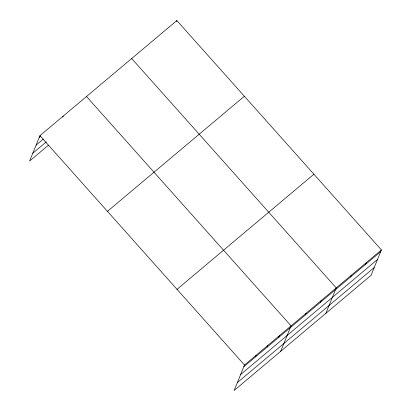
<?xml version="1.0" encoding="UTF-8"?>
<svg xmlns="http://www.w3.org/2000/svg" width="411" height="411" viewBox="0 0 411 411"><rect width="100%" height="100%" fill="white"/><g stroke="black" fill="none" stroke-linecap="round" stroke-linejoin="round"><path stroke-width="0.62" d="M381.413 249.929L244.514 365.035L234.142 390.45L371.041 275.349L381.413 249.929L176.858 20.55L39.959 135.651L29.587 161.071L48.498 145.17M62.775 117.212L63.232 116.087M176.401 21.675L176.858 20.55M255.462 356.938L256.151 355.248M267.099 347.151L267.787 345.466M278.735 337.369L279.423 335.679M280.687 351.318L291.06 325.897L86.505 96.518M305.43 314.924L306.118 313.239M320.488 302.265L321.176 300.575M325.861 313.331L336.234 287.916L131.684 58.532M350.604 276.942L351.292 275.252M365.662 264.278L366.35 262.593M39.271 137.341L40.73 136.118M36.076 145.17L43.35 139.057M32.782 153.241L46.361 141.826M107.466 211.346L244.36 96.246M177.013 289.339L313.906 174.233M243.826 366.72L380.725 251.619M240.63 374.549L377.529 259.449M237.337 382.62L374.236 267.515M39.959 135.651L244.514 365.035"/></g></svg>
